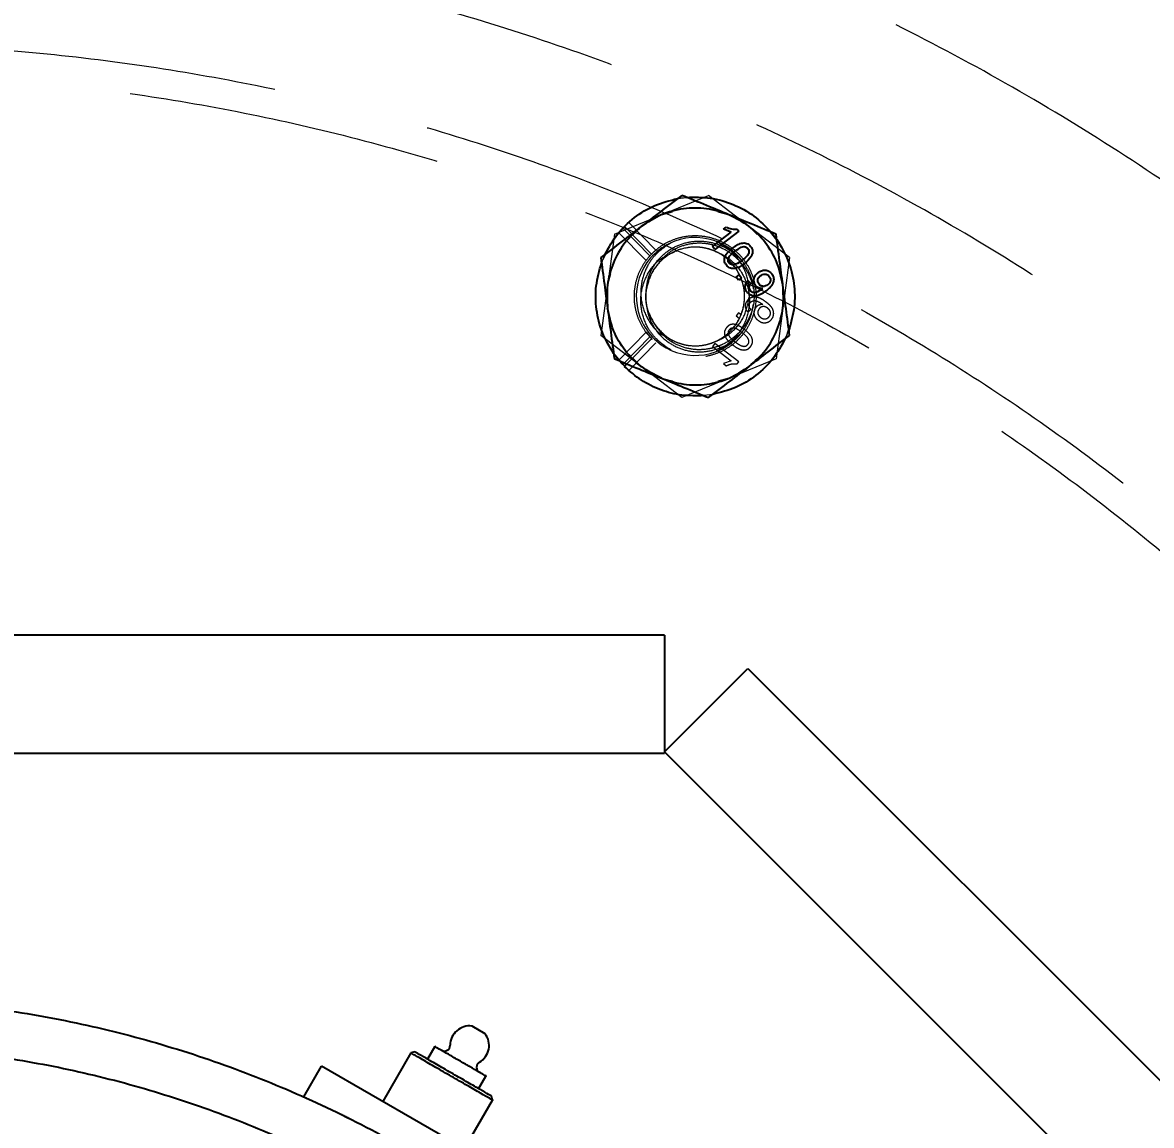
# Model space of a CAD drawing. Header units: millimetres. Extents: x 861 to 27901, y 673 to 17923.
# Drawn here: x 10879.7 to 11031.6, y 5977.1 to 6125.5 of the extents above; entities that cross this region are included whole.
import ezdxf

# ---------------------------------------------------------------- set-up
doc = ezdxf.new("R2010")
doc.units = ezdxf.units.MM
doc.header["$LTSCALE"] = 33.3
doc.linetypes.add('HIDDEN', pattern=[1.905, 1.27, -0.635])
doc.layers.add('CAPA_1', color=7, linetype='Continuous')
doc.styles.add('SLDTEXTSTYLE0', font='TXT', dxfattribs={"width": 0.75})
doc.dimstyles.new('SLDDIMSTYLE0', dxfattribs={"dimtxt": 66.6, "dimasz": 66.6, "dimexe": 0, "dimexo": 0.0625, "dimgap": 16.65, "dimtad": 2, "dimdec": 0, "dimlfac": 1.261261, "dimrnd": 1e-09, "dimzin": 12, "dimdsep": 46, "dimtxsty": 'SLDTEXTSTYLE0', "dimsah": 1, "dimcen": 0.09, "dimadec": 0, "dimazin": 3, "dimtfac": 1, "dimtdec": 0, "dimtofl": 0, "dimtmove": 0, "dimatfit": 3, "dimfxl": 1, "dimfrac": 2, "dimtolj": 1, "dimtzin": 12, "dimarcsym": 0})

# ---------------------------------------------------------------- blocks, each defined once
blk = doc.blocks.new('_D_13')
at = {"layer": 'CAPA_1', "transparency": 16777216}
for p, q in [((9823.17, 6912.25), (14695.32, 6912.25)), ((14662.02, 6912.25), (14662.02, 5357.98)), ((14240.18, 5357.98), (14695.32, 5357.98))]:
    blk.add_line(p, q, dxfattribs=at)
for points in [[(14662.02, 6912.25), (14651.77, 6845.65), (14672.27, 6845.65)], [(14662.02, 5357.98), (14672.27, 5424.58), (14651.77, 5424.58)]]:
    blk.add_solid(points, dxfattribs=at)
at = {"layer": 'CAPA_1', "transparency": 16777216, "insert": (14576.17, 6036.69), "char_height": 66.6, "attachment_point": 1, "rotation": 90, "style": 'SLDTEXTSTYLE0'}
blk.add_mtext('1960', dxfattribs=at)

msp = doc.modelspace()

# ---------------------------------------------------------------- linework, layer by layer
at = {"color": 1, "linetype": 'HIDDEN', "lineweight": 18}
for p, q in [((10959.29, 6097.02), (10971.98, 6102.25)), ((10968.07, 6101.85), (10967.19, 6101.63)), ((10967.79, 6101.82), (10969.02, 6101.98)), ((10969.66, 6101.96), (10968.33, 6101.89)), ((10982.86, 6093.88), (10971.98, 6102.25)), ((10965.63, 6099.64), (10964.27, 6098.85)), ((10965.63, 6099.64), (10967.12, 6100.03)), ((10973.22, 6100.03), (10974.72, 6099.63)), ((10960.65, 6098.06), (10961.23, 6098.61)), ((10964.28, 6094.34), (10960.65, 6098.06)), ((10961.7, 6098.95), (10961.23, 6098.61)), ((10961.23, 6098.61), (10964.87, 6094.89)), ((10962.83, 6097.98), (10961.83, 6096.98)), ((10977.42, 6098.07), (10978.51, 6096.98)), ((10959.29, 6097.02), (10957.47, 6083.41)), ((10963.55, 6093.46), (10959.89, 6097.21)), ((10960.42, 6097.82), (10960.04, 6097.33)), ((10964.05, 6094.09), (10960.42, 6097.82)), ((10981.29, 6096.04), (10980.17, 6097.49)), ((10980.39, 6097.29), (10981.15, 6096.3)), ((10964.28, 6094.34), (10964.87, 6094.89)), ((10964.87, 6094.89), (10965, 6094.98)), ((10974.55, 6095.21), (10975.01, 6094.92)), ((10975.19, 6094.75), (10975.01, 6094.92)), ((10957.65, 6093.37), (10957.44, 6092.6)), ((10957.57, 6093.16), (10958.04, 6094.32)), ((10958.38, 6094.85), (10957.74, 6093.58)), ((10967.63, 6094.76), (10967.78, 6094.84)), ((10982.86, 6093.88), (10981.05, 6080.27)), ((10958.78, 6091.69), (10958.38, 6090.21)), ((10977.83, 6086.77), (10978.03, 6087.61)), ((10979.21, 6087.62), (10979.29, 6087.55)), ((10958.78, 6085.59), (10958.38, 6087.09)), ((10976, 6086.46), (10975.68, 6086.05)), ((10975.68, 6086.05), (10976.09, 6085.73)), ((10976.41, 6086.14), (10976, 6086.46)), ((10977.29, 6086.52), (10977.65, 6086.9)), ((10981.96, 6087.07), (10981.56, 6085.59)), ((10964.79, 6084.82), (10965.17, 6084.29)), ((10982.49, 6083.45), (10982.91, 6084.74)), ((10968.36, 6075.03), (10957.47, 6083.41)), ((10963.55, 6083.82), (10959.89, 6080.07)), ((10964.05, 6083.19), (10960.65, 6079.7)), ((10964.28, 6082.95), (10960.98, 6079.57)), ((10964.41, 6082.84), (10963.52, 6083.87)), ((10963.55, 6083.82), (10964.05, 6083.19)), ((10976.14, 6083.42), (10975.01, 6082.36)), ((10981.97, 6082.45), (10982.4, 6083.21)), ((10982.77, 6084.12), (10982.29, 6082.97)), ((10961.23, 6078.67), (10964.87, 6082.4)), ((10972.81, 6082.33), (10972.49, 6081.91)), ((10972.49, 6081.91), (10975.01, 6079.98)), ((10976.04, 6079.84), (10972.81, 6082.33)), ((10974.71, 6082.19), (10975.24, 6082.57)), ((10959.17, 6081.02), (10960.72, 6079.17)), ((10959.89, 6080.07), (10959.19, 6080.98)), ((10962.91, 6079.22), (10961.83, 6080.3)), ((10981.05, 6080.27), (10968.36, 6075.03)), ((10975.01, 6079.98), (10973.96, 6079.6)), ((10975.83, 6079.57), (10976.04, 6079.84)), ((10973.96, 6079.6), (10974.34, 6079.3)), ((10974.7, 6077.65), (10973.22, 6077.25)), ((10970.79, 6075.32), (10972.63, 6075.49)), ((10972.55, 6075.47), (10971.32, 6075.3))]:
    msp.add_line(p, q, dxfattribs=at)
at = {"color": 7, "linetype": 'Continuous', "lineweight": 25}
for p, q in [((10973.96, 6097.69), (10974.34, 6097.98)), ((10972.49, 6095.37), (10975.01, 6097.31)), ((10976.04, 6097.44), (10972.81, 6094.96)), ((10975.01, 6097.31), (10973.96, 6097.69)), ((10975.83, 6097.71), (10976.04, 6097.44)), ((10972.81, 6094.96), (10972.49, 6095.37)), ((10975.68, 6091.23), (10976.09, 6091.55)), ((10976, 6090.82), (10975.68, 6091.23)), ((10976.41, 6091.14), (10976, 6090.82)), ((10976.09, 6091.55), (10976.41, 6091.14)), ((10977.29, 6090.76), (10977.65, 6090.38)), ((10979.21, 6089.67), (10979.29, 6089.73)), ((10960.42, 6079.47), (10959.89, 6080.07)), ((10960.65, 6079.7), (10960.42, 6079.47)), ((10960.98, 6079.57), (10960.65, 6079.23)), ((10966.04, 6043.05), (10869.12, 6043.05)), ((10966.04, 6043.05), (10966.04, 6027.2)), ((10966.04, 6027.36), (10977.25, 6038.58)), ((10977.25, 6038.58), (11155.81, 5860.02)), ((10876.53, 6027.2), (10966.04, 6027.2)), ((11144.6, 5848.8), (10966.04, 6027.36)), ((10941.9, 5989.44), (10940.14, 5990.46)), ((10935.15, 5987.71), (10934.16, 5986)), ((10931.91, 5986.85), (10928.14, 5980.33)), ((10932.45, 5986.99), (10931.91, 5986.85)), ((10917.51, 5980.94), (10919.9, 5985.08)), ((10947.37, 5969.23), (10919.9, 5985.08)), ((10941.03, 5982.04), (10942.01, 5983.74)), ((10942.89, 5980.51), (10942.75, 5981.05)), ((10939.13, 5973.98), (10942.89, 5980.51))]:
    msp.add_line(p, q, dxfattribs=at)
at = {"color": 1, "linetype": 'HIDDEN', "lineweight": 18}
msp.add_arc((10970.17, 6088.64), 7.93, 37.5876, 307.5876, dxfattribs=at)
at = {"color": 7, "linetype": 'Continuous', "lineweight": 25}
for centre, radius, start, end in [((10939.82, 5987.87), 2.62, 82.8959, 179.5708), ((10939.82, 5987.87), 2.62, 300.4191, 37.095), ((10936.41, 5987.89), 0.793, 240, 359.5395), ((10941.54, 5984.93), 0.793, 120.4605, 240)]:
    msp.add_arc(centre, radius, start, end, dxfattribs=at)
at = {"color": 1, "linetype": 'HIDDEN', "lineweight": 18}
for points in [[(11121.76, 6013.67), (11118.45, 6018.6), (11111.84, 6028.47), (11100.89, 6042.53), (11089.23, 6056.01), (11076.81, 6068.79), (11063.71, 6080.86), (11049.94, 6092.18), (11035.56, 6102.71), (11020.61, 6112.41), (11005.15, 6121.26), (10989.21, 6129.23), (10972.85, 6136.3), (10956.11, 6142.43), (10939.07, 6147.62), (10921.75, 6151.85), (10904.23, 6155.09), (10886.55, 6157.35), (10868.78, 6158.61), (10850.96, 6158.88), (10833.15, 6158.15), (10815.41, 6156.41), (10797.8, 6153.69), (10780.37, 6149.98), (10763.18, 6145.31), (10746.27, 6139.67), (10729.71, 6133.1), (10713.54, 6125.6), (10697.81, 6117.22), (10682.58, 6107.96), (10667.9, 6097.87), (10653.8, 6086.96), (10640.34, 6075.29), (10627.55, 6062.88), (10615.48, 6049.77), (10604.16, 6036), (10593.63, 6021.62), (10583.93, 6006.68), (10575.08, 5991.21), (10567.11, 5975.27), (10560.04, 5958.91), (10553.91, 5942.18), (10548.72, 5925.13), (10544.5, 5907.81), (10541.25, 5890.29), (10538.99, 5872.61), (10537.73, 5854.84), (10537.46, 5837.02), (10538.2, 5819.21), (10539.93, 5801.48), (10542.65, 5783.86), (10546.36, 5766.43), (10551.03, 5749.24), (10556.67, 5732.33), (10563.24, 5715.77), (10570.75, 5699.6), (10579.09, 5683.85), (10585.37, 5673.77), (10588.52, 5668.74)], [(10622.14, 5690.48), (10619.39, 5694.88), (10613.89, 5703.69), (10606.61, 5717.46), (10600.05, 5731.58), (10594.3, 5746.06), (10589.38, 5760.83), (10585.29, 5775.86), (10582.05, 5791.09), (10579.67, 5806.49), (10578.16, 5821.99), (10577.52, 5837.55), (10577.75, 5853.12), (10578.85, 5868.65), (10580.83, 5884.1), (10583.67, 5899.41), (10587.36, 5914.54), (10591.89, 5929.44), (10597.25, 5944.07), (10603.43, 5958.36), (10610.39, 5972.29), (10618.13, 5985.81), (10626.61, 5998.87), (10635.81, 6011.44), (10645.7, 6023.47), (10656.25, 6034.92), (10667.42, 6045.77), (10679.19, 6055.98), (10691.51, 6065.5), (10704.34, 6074.33), (10717.65, 6082.41), (10731.39, 6089.74), (10745.52, 6096.29), (10760, 6102.04), (10774.77, 6106.96), (10789.8, 6111.05), (10805.03, 6114.29), (10820.42, 6116.67), (10835.92, 6118.18), (10851.48, 6118.82), (10867.06, 6118.59), (10882.59, 6117.49), (10898.04, 6115.51), (10913.35, 6112.68), (10928.48, 6108.98), (10943.38, 6104.45), (10958, 6099.09), (10972.3, 6092.92), (10986.23, 6085.95), (10999.75, 6078.21), (11012.81, 6069.73), (11025.38, 6060.53), (11037.41, 6050.64), (11048.86, 6040.09), (11059.71, 6028.92), (11069.91, 6017.15), (11079.47, 6004.85), (11085.25, 5996.23), (11088.14, 5991.92)], [(10963.55, 6083.82), (10963.26, 6084.26), (10962.69, 6085.14), (10962.18, 6086.64), (10961.94, 6088.2), (10962.01, 6089.78), (10962.37, 6091.32), (10963.03, 6092.76), (10963.94, 6094.04), (10965.09, 6095.13), (10966.42, 6095.98), (10967.89, 6096.56), (10969.44, 6096.85), (10971.02, 6096.84), (10972.57, 6096.52), (10974.03, 6095.92), (10975.35, 6095.05), (10976.48, 6093.94), (10977.37, 6092.64), (10978, 6091.2), (10978.35, 6089.65), (10978.39, 6088.07), (10978.13, 6086.52), (10977.58, 6085.04), (10976.75, 6083.69), (10975.69, 6082.52), (10974.42, 6081.58), (10972.99, 6080.9), (10971.47, 6080.5), (10969.89, 6080.41), (10968.32, 6080.61), (10966.83, 6081.11), (10965.44, 6081.88), (10964.67, 6082.59), (10964.28, 6082.95)], [(10964.91, 6084.59), (10964.46, 6085.34), (10963.55, 6086.84), (10963.42, 6089.53), (10964.26, 6092.04), (10966.01, 6094.04), (10968.4, 6095.22), (10971.05, 6095.4), (10973.57, 6094.55), (10975.57, 6092.8), (10976.75, 6090.42), (10976.93, 6087.76), (10976.07, 6085.24), (10974.33, 6083.24), (10971.94, 6082.06), (10969.3, 6081.89), (10966.73, 6082.71), (10965.52, 6083.96), (10964.91, 6084.59)], [(10976.45, 6093.48), (10976.75, 6093.05), (10977.33, 6092.19), (10977.87, 6090.71), (10978.15, 6089.16), (10978.07, 6088.12), (10978.03, 6087.6)], [(10964.91, 6084.59), (10964.66, 6084.95), (10964.17, 6085.67), (10963.72, 6086.91), (10963.49, 6088.21), (10963.55, 6089.08), (10963.58, 6089.51)], [(10588.52, 5668.74), (10591.82, 5663.8), (10598.44, 5653.93), (10609.39, 5639.87), (10621.05, 5626.4), (10633.47, 5613.61), (10646.57, 5601.54), (10660.34, 5590.22), (10674.72, 5579.7), (10689.67, 5569.99), (10705.13, 5561.14), (10721.07, 5553.17), (10737.43, 5546.1), (10754.16, 5539.97), (10771.21, 5534.78), (10788.53, 5530.56), (10806.05, 5527.31), (10823.73, 5525.05), (10841.5, 5523.79), (10859.32, 5523.52), (10877.13, 5524.26), (10894.86, 5525.99), (10912.48, 5528.71), (10929.91, 5532.42), (10947.1, 5537.1), (10964.01, 5542.73), (10980.57, 5549.31), (10996.74, 5556.8), (11012.47, 5565.18), (11027.7, 5574.44), (11042.38, 5584.54), (11056.48, 5595.44), (11069.94, 5607.11), (11082.73, 5619.53), (11094.8, 5632.64), (11106.12, 5646.4), (11116.65, 5660.78), (11126.35, 5675.73), (11135.2, 5691.19), (11143.17, 5707.13), (11150.24, 5723.49), (11156.37, 5740.23), (11161.56, 5757.28), (11165.78, 5774.59), (11169.03, 5792.11), (11171.29, 5809.79), (11172.55, 5827.56), (11172.82, 5845.38), (11172.08, 5863.19), (11170.35, 5880.93), (11167.63, 5898.54), (11163.92, 5915.97), (11159.24, 5933.16), (11153.61, 5950.07), (11147.04, 5966.64), (11139.53, 5982.8), (11131.19, 5998.55), (11124.9, 6008.63), (11121.76, 6013.67)]]:
    msp.add_open_spline(points, degree=3, dxfattribs=at)
for points, knots in [([(11104.78, 6002.69), (11101.69, 6007.31), (11095.5, 6016.54), (11085.25, 6029.71), (11074.33, 6042.33), (11062.7, 6054.3), (11050.43, 6065.6), (11037.54, 6076.2), (11024.07, 6086.06), (11010.08, 6095.14), (10995.6, 6103.43), (10980.67, 6110.89), (10965.35, 6117.51), (10949.69, 6123.25), (10933.72, 6128.11), (10917.51, 6132.07), (10901.1, 6135.11), (10884.55, 6137.22), (10867.91, 6138.4), (10851.22, 6138.65), (10834.55, 6137.97), (10817.94, 6136.34), (10801.45, 6133.79), (10785.13, 6130.32), (10769.03, 6125.94), (10753.2, 6120.67), (10737.69, 6114.51), (10722.55, 6107.5), (10707.83, 6099.64), (10693.57, 6090.98), (10679.82, 6081.53), (10666.62, 6071.32), (10654.01, 6060.38), (10642.04, 6048.76), (10630.74, 6036.49), (10620.14, 6023.6), (10610.28, 6010.13), (10601.2, 5996.14), (10592.91, 5981.66), (10585.45, 5966.73), (10578.83, 5951.41), (10573.09, 5935.75), (10568.23, 5919.78), (10564.28, 5903.57), (10561.23, 5887.17), (10559.14, 5870.61), (10557.94, 5854.85), (10557.9, 5844.61), (10557.88, 5839.92)], [0, 0, 0, 0, 0.021814, 0.043628, 0.065442, 0.087256, 0.109071, 0.130885, 0.152699, 0.174513, 0.196327, 0.218141, 0.239955, 0.261769, 0.283583, 0.305397, 0.327212, 0.349026, 0.37084, 0.392654, 0.414468, 0.436282, 0.458096, 0.47991, 0.501724, 0.523538, 0.545353, 0.567167, 0.588981, 0.610795, 0.632609, 0.654423, 0.676237, 0.698051, 0.719865, 0.74168, 0.763494, 0.785308, 0.807122, 0.828936, 0.85075, 0.872564, 0.894378, 0.916192, 0.938006, 0.959821, 0.981635, 1, 1, 1, 1]), ([(10747.72, 6101.27), (10751.36, 6102.76), (10759.88, 6106.24), (10773.63, 6110.74), (10788.86, 6114.91), (10804.32, 6118.19), (10819.93, 6120.6), (10835.65, 6122.14), (10851.43, 6122.79), (10867.23, 6122.55), (10882.98, 6121.43), (10898.65, 6119.43), (10914.18, 6116.55), (10929.53, 6112.81), (10944.64, 6108.21), (10959.47, 6102.77), (10973.98, 6096.51), (10988.1, 6089.45), (11001.81, 6081.6), (11015.06, 6073), (11027.81, 6063.67), (11040.01, 6053.64), (11051.63, 6042.93), (11062.64, 6031.6), (11072.97, 6019.66), (11082.68, 6007.19), (11088.54, 5998.45), (11091.47, 5994.07)], [0, 0, 0, 0, 0.030196, 0.070605, 0.111013, 0.151422, 0.19183, 0.232239, 0.272647, 0.313056, 0.353464, 0.393873, 0.434281, 0.47469, 0.515098, 0.555507, 0.595915, 0.636324, 0.676732, 0.717141, 0.757549, 0.797958, 0.838366, 0.878775, 0.919183, 0.959592, 1, 1, 1, 1]), ([(10966.93, 6095.88), (10966.17, 6095.37), (10964.91, 6094.53), (10963.56, 6092.58), (10962.81, 6090.4), (10962.82, 6087.84), (10963.74, 6085.47), (10965.06, 6083.76), (10966.19, 6083.25), (10966.54, 6083.09)], [0, 0, 0, 0, 0.1725441, 0.2879609, 0.4454264, 0.6059004, 0.7652904, 0.9267736, 1, 1, 1, 1]), ([(10963.58, 6089.51), (10963.64, 6089.98), (10963.74, 6090.9), (10964.35, 6092.46), (10965.47, 6094.03), (10967.2, 6095.32), (10969.19, 6096.03), (10971.29, 6096.17), (10973.34, 6095.71), (10975.13, 6094.79), (10976.04, 6093.89), (10976.45, 6093.48)], [0, 0, 0, 0, 0.081677, 0.161349, 0.291035, 0.413148, 0.534221, 0.654765, 0.776346, 0.898839, 1, 1, 1, 1]), ([(10964.91, 6084.59), (10965.1, 6084.36), (10965.59, 6083.77), (10966.3, 6083.22), (10966.95, 6082.83), (10967.41, 6082.59), (10967.99, 6082.36), (10968.43, 6082.23), (10968.67, 6082.17), (10968.67, 6082.17), (10968.67, 6082.17), (10968.67, 6082.17), (10968.67, 6082.17), (10968.68, 6082.17), (10968.68, 6082.17), (10968.7, 6082.17), (10968.73, 6082.16), (10968.79, 6082.14), (10969, 6082.1), (10969.72, 6081.99), (10970.53, 6081.98), (10971.32, 6082.1), (10971.77, 6082.19), (10972.28, 6082.34), (10972.72, 6082.51), (10973, 6082.63), (10973.27, 6082.76), (10973.61, 6082.95), (10974.09, 6083.27), (10974.53, 6083.63), (10974.93, 6084), (10975.31, 6084.42), (10975.7, 6084.94), (10976, 6085.45), (10976.17, 6085.79), (10976.29, 6086.06), (10976.44, 6086.43), (10976.61, 6086.97), (10976.73, 6087.53), (10976.8, 6088.13), (10976.82, 6088.73), (10976.79, 6089.28), (10976.72, 6089.76), (10976.65, 6090.1), (10976.6, 6090.3), (10976.53, 6090.55), (10976.42, 6090.92), (10976.21, 6091.41), (10975.99, 6091.84), (10975.78, 6092.2), (10975.44, 6092.71), (10974.89, 6093.35), (10974.1, 6094.03), (10973.31, 6094.51), (10972.58, 6094.84), (10971.89, 6095.07), (10971.18, 6095.22), (10970.47, 6095.29), (10969.23, 6095.28), (10967.48, 6094.86), (10965.55, 6093.59), (10964.11, 6091.74), (10963.76, 6090.26), (10963.58, 6089.51)], [0, 0, 0, 0, 0.025018, 0.062505, 0.073457, 0.087536, 0.104741, 0.12507, 0.12508, 0.125088, 0.125103, 0.125129, 0.125176, 0.125264, 0.125429, 0.125753, 0.126422, 0.127908, 0.131491, 0.144058, 0.187539, 0.197474, 0.209566, 0.225509, 0.240805, 0.248969, 0.250106, 0.265748, 0.281391, 0.297034, 0.312676, 0.325838, 0.344007, 0.365974, 0.374124, 0.375253, 0.390902, 0.40655, 0.422199, 0.437847, 0.456199, 0.471384, 0.483402, 0.495485, 0.499868, 0.500438, 0.516867, 0.531646, 0.544773, 0.556248, 0.566071, 0.595236, 0.625559, 0.651348, 0.670843, 0.691621, 0.711565, 0.729805, 0.750654, 0.81299, 0.875327, 0.937663, 1, 1, 1, 1]), ([(10978.03, 6089.68), (10977.94, 6090.05), (10977.76, 6090.79), (10977.32, 6091.74), (10976.82, 6092.57), (10976.24, 6093.33), (10975.3, 6094.24), (10974.33, 6094.88), (10973.47, 6095.26), (10972.99, 6095.44), (10972.46, 6095.6), (10971.44, 6095.81), (10969.9, 6095.85), (10967.96, 6095.34), (10966.39, 6094.47), (10965.71, 6093.63), (10965.46, 6093.32)], [0, 0, 0, 0, 0.069953, 0.139917, 0.190192, 0.248551, 0.314879, 0.430246, 0.459213, 0.488205, 0.524204, 0.55973, 0.679272, 0.802424, 0.926676, 1, 1, 1, 1]), ([(10977.43, 6088.75), (10977.43, 6089.25), (10977.45, 6090.63), (10976.73, 6092.62), (10975.26, 6094.7), (10973.84, 6095.55), (10973.02, 6096.04)], [0, 0, 0, 0, 0.165547, 0.45872, 0.685305, 1, 1, 1, 1]), ([(10966.93, 6081.4), (10966.17, 6081.91), (10964.91, 6082.76), (10963.56, 6084.7), (10962.81, 6086.88), (10962.82, 6089.44), (10963.73, 6091.83), (10965.28, 6093.73), (10966.7, 6094.34), (10967.34, 6094.61)], [0, 0, 0, 0, 0.163193, 0.272354, 0.421286, 0.573063, 0.723815, 0.876546, 1, 1, 1, 1]), ([(10972.88, 6094.7), (10973.3, 6094.53), (10974.14, 6094.18), (10975.58, 6093.07), (10976.91, 6091.27), (10977.51, 6089.01), (10977.44, 6086.71), (10976.74, 6084.66), (10975.25, 6082.58), (10973.84, 6081.74), (10973.02, 6081.24)], [0, 0, 0, 0, 0.079497, 0.158991, 0.315135, 0.461945, 0.560322, 0.714796, 0.834185, 1, 1, 1, 1]), ([(10981.56, 6091.69), (10981.76, 6091.2), (10981.97, 6090.66), (10981.96, 6090.1), (10981.96, 6090.06)], [0, 0, 0, 0, 0.928699, 1, 1, 1, 1]), ([(10963.58, 6087.77), (10963.64, 6087.31), (10963.74, 6086.39), (10964.35, 6084.82), (10965.47, 6083.26), (10967.2, 6081.97), (10969.19, 6081.25), (10971.29, 6081.11), (10973.34, 6081.57), (10975.13, 6082.49), (10976.04, 6083.4), (10976.45, 6083.81)], [0, 0, 0, 0, 0.081677, 0.161349, 0.291035, 0.413148, 0.534221, 0.654765, 0.776346, 0.898839, 1, 1, 1, 1]), ([(10978.03, 6087.6), (10977.94, 6087.23), (10977.76, 6086.49), (10977.32, 6085.55), (10976.82, 6084.71), (10976.24, 6083.96), (10975.3, 6083.04), (10974.33, 6082.4), (10973.47, 6082.02), (10972.99, 6081.84), (10972.46, 6081.69), (10971.44, 6081.47), (10969.91, 6081.43), (10967.95, 6081.94), (10966.17, 6082.98), (10965.33, 6084.05), (10964.91, 6084.59)], [0, 0, 0, 0, 0.066556, 0.133122, 0.180955, 0.236479, 0.299586, 0.40935, 0.43691, 0.464494, 0.498745, 0.532545, 0.646281, 0.763453, 0.88167, 1, 1, 1, 1]), ([(10972.88, 6082.58), (10973.3, 6082.75), (10974.14, 6083.11), (10975.57, 6084.21), (10976.95, 6086), (10977.27, 6087.71), (10977.43, 6088.54)], [0, 0, 0, 0, 0.172574, 0.345139, 0.684098, 1, 1, 1, 1]), ([(10975.01, 6082.36), (10975.28, 6082.59), (10975.64, 6082.89), (10976, 6083.26), (10976.21, 6083.51), (10976.47, 6083.82), (10976.77, 6084.24), (10977.22, 6084.97), (10977.74, 6086.07), (10977.93, 6087.09), (10978.03, 6087.6)], [0, 0, 0, 0, 0.174168, 0.224334, 0.249848, 0.333258, 0.41667, 0.500084, 0.750043, 1, 1, 1, 1]), ([(10977.15, 6088.05), (10977.07, 6087.93), (10976.95, 6087.75), (10976.89, 6087.47), (10976.89, 6087.19), (10977.01, 6086.84), (10977.2, 6086.63), (10977.29, 6086.52)], [0, 0, 0, 0, 0.249859, 0.375956, 0.500482, 0.749847, 1, 1, 1, 1]), ([(10977.15, 6088.05), (10977.07, 6087.93), (10976.95, 6087.75), (10976.89, 6087.47), (10976.89, 6087.19), (10977.01, 6086.84), (10977.2, 6086.63), (10977.29, 6086.52)], [0, 0, 0, 0, 0.249859, 0.375718, 0.500481, 0.749846, 1, 1, 1, 1]), ([(10979.74, 6087.86), (10979.55, 6088), (10979.15, 6088.29), (10978.58, 6088.54), (10978.08, 6088.58), (10977.72, 6088.5), (10977.39, 6088.32), (10977.23, 6088.14), (10977.15, 6088.05)], [0, 0, 0, 0, 0.250485, 0.500118, 0.62804, 0.750092, 0.874994, 1, 1, 1, 1]), ([(10977.65, 6086.9), (10977.59, 6086.97), (10977.49, 6087.1), (10977.41, 6087.29), (10977.4, 6087.45), (10977.43, 6087.61), (10977.49, 6087.71), (10977.54, 6087.78)], [0, 0, 0, 0, 0.2770743, 0.499914, 0.6248343, 0.7503808, 1, 1, 1, 1]), ([(10977.65, 6086.9), (10977.59, 6086.97), (10977.49, 6087.1), (10977.41, 6087.29), (10977.4, 6087.45), (10977.42, 6087.57), (10977.47, 6087.68), (10977.52, 6087.75), (10977.54, 6087.78)], [0, 0, 0, 0, 0.276477, 0.499318, 0.623718, 0.749496, 0.874756, 1, 1, 1, 1]), ([(10977.54, 6087.78), (10977.59, 6087.84), (10977.7, 6087.96), (10977.91, 6088.06), (10978.15, 6088.1), (10978.61, 6088), (10978.94, 6087.79), (10979.21, 6087.62)], [0, 0, 0, 0, 0.1252073, 0.25031, 0.3753386, 0.5006201, 1, 1, 1, 1]), ([(10979.29, 6087.55), (10979.19, 6087.56), (10979, 6087.56), (10978.73, 6087.48), (10978.48, 6087.35), (10978.36, 6087.21), (10978.3, 6087.14)], [0, 0, 0, 0, 0.24954, 0.50198, 0.751372, 1, 1, 1, 1]), ([(10979.29, 6087.55), (10979.19, 6087.56), (10979.01, 6087.56), (10978.73, 6087.48), (10978.48, 6087.35), (10978.36, 6087.21), (10978.3, 6087.14)], [0, 0, 0, 0, 0.248943, 0.49945, 0.750285, 1, 1, 1, 1]), ([(10980.46, 6085.59), (10980.52, 6085.68), (10980.65, 6085.87), (10980.73, 6086.2), (10980.73, 6086.54), (10980.61, 6086.98), (10980.27, 6087.44), (10979.92, 6087.72), (10979.74, 6087.86)], [0, 0, 0, 0, 0.1250636, 0.2500896, 0.37511, 0.5001694, 0.749441, 1, 1, 1, 1]), ([(10978.3, 6087.14), (10978.27, 6087.11), (10978.22, 6087.04), (10978.15, 6086.9), (10978.08, 6086.7), (10978.05, 6086.46), (10978.08, 6086.22), (10978.16, 6085.98), (10978.32, 6085.69), (10978.51, 6085.53), (10978.63, 6085.42)], [0, 0, 0, 0, 0.062611, 0.125226, 0.250194, 0.373586, 0.500286, 0.62458, 0.750412, 1, 1, 1, 1]), ([(10978.3, 6087.14), (10978.25, 6087.07), (10978.16, 6086.94), (10978.08, 6086.7), (10978.05, 6086.46), (10978.08, 6086.22), (10978.16, 6085.98), (10978.32, 6085.69), (10978.51, 6085.53), (10978.63, 6085.42)], [0, 0, 0, 0, 0.125074, 0.250064, 0.373261, 0.500199, 0.624296, 0.750369, 1, 1, 1, 1]), ([(10978.77, 6086.98), (10978.71, 6086.89), (10978.62, 6086.75), (10978.58, 6086.54), (10978.59, 6086.38), (10978.63, 6086.23), (10978.73, 6086.03), (10978.85, 6085.93), (10978.93, 6085.85)], [0, 0, 0, 0, 0.24952, 0.373528, 0.499888, 0.62379, 0.750316, 1, 1, 1, 1]), ([(10978.77, 6086.98), (10978.71, 6086.89), (10978.62, 6086.75), (10978.58, 6086.54), (10978.59, 6086.38), (10978.63, 6086.23), (10978.73, 6086.03), (10978.85, 6085.93), (10978.93, 6085.85)], [0, 0, 0, 0, 0.249521, 0.373851, 0.499889, 0.624096, 0.750315, 1, 1, 1, 1]), ([(10979.91, 6087.07), (10979.82, 6087.13), (10979.69, 6087.22), (10979.48, 6087.28), (10979.31, 6087.29), (10979.15, 6087.26), (10978.95, 6087.18), (10978.84, 6087.06), (10978.77, 6086.98)], [0, 0, 0, 0, 0.2499766, 0.3779151, 0.500342, 0.6271064, 0.750811, 1, 1, 1, 1]), ([(10979.91, 6087.07), (10979.82, 6087.13), (10979.69, 6087.22), (10979.48, 6087.28), (10979.31, 6087.29), (10979.15, 6087.26), (10978.95, 6087.18), (10978.84, 6087.06), (10978.77, 6086.98)], [0, 0, 0, 0, 0.2499765, 0.3782222, 0.5003423, 0.6274524, 0.7508111, 1, 1, 1, 1]), ([(10978.93, 6085.85), (10979.02, 6085.79), (10979.21, 6085.66), (10979.5, 6085.62), (10979.73, 6085.65), (10979.94, 6085.73), (10980.06, 6085.86), (10980.14, 6085.94)], [0, 0, 0, 0, 0.25025, 0.499841, 0.629288, 0.750666, 1, 1, 1, 1]), ([(10978.93, 6085.85), (10979.02, 6085.79), (10979.21, 6085.66), (10979.5, 6085.62), (10979.73, 6085.65), (10979.94, 6085.73), (10980.06, 6085.86), (10980.14, 6085.94)], [0, 0, 0, 0, 0.2502504, 0.4998418, 0.6295763, 0.7506654, 1, 1, 1, 1]), ([(10980.14, 6085.94), (10980.2, 6086.03), (10980.28, 6086.17), (10980.31, 6086.39), (10980.29, 6086.55), (10980.23, 6086.71), (10980.12, 6086.89), (10980, 6087), (10979.91, 6087.07)], [0, 0, 0, 0, 0.249017, 0.371845, 0.499365, 0.623226, 0.749892, 1, 1, 1, 1]), ([(10980.14, 6085.94), (10980.2, 6086.03), (10980.28, 6086.17), (10980.31, 6086.39), (10980.29, 6086.55), (10980.23, 6086.71), (10980.12, 6086.89), (10980, 6087), (10979.91, 6087.07)], [0, 0, 0, 0, 0.2490169, 0.3721384, 0.4993655, 0.6235619, 0.7498927, 1, 1, 1, 1]), ([(10974.36, 6084.43), (10974.27, 6084.28), (10974.13, 6084.06), (10974.09, 6083.76), (10974.09, 6083.59), (10974.11, 6083.51), (10974.12, 6083.47)], [0, 0, 0, 0, 0.498795, 0.749148, 0.874576, 1, 1, 1, 1]), ([(10974.36, 6084.43), (10974.27, 6084.28), (10974.13, 6084.06), (10974.08, 6083.72), (10974.11, 6083.55), (10974.12, 6083.47)], [0, 0, 0, 0, 0.499036, 0.74951, 1, 1, 1, 1]), ([(10976.79, 6084.2), (10976.6, 6084.34), (10976.23, 6084.61), (10975.7, 6084.85), (10975.24, 6084.92), (10974.9, 6084.86), (10974.59, 6084.69), (10974.44, 6084.51), (10974.36, 6084.43)], [0, 0, 0, 0, 0.250472, 0.500339, 0.626188, 0.75018, 0.874972, 1, 1, 1, 1]), ([(10976.79, 6084.2), (10976.6, 6084.34), (10976.23, 6084.61), (10975.7, 6084.85), (10975.24, 6084.92), (10974.9, 6084.86), (10974.59, 6084.69), (10974.44, 6084.51), (10974.36, 6084.43)], [0, 0, 0, 0, 0.2504758, 0.5003474, 0.6257683, 0.7501762, 0.8749697, 1, 1, 1, 1]), ([(10976.47, 6083.79), (10976.21, 6083.99), (10975.88, 6084.24), (10975.4, 6084.4), (10975.15, 6084.4), (10974.91, 6084.32), (10974.79, 6084.2), (10974.73, 6084.14)], [0, 0, 0, 0, 0.5004095, 0.6256126, 0.7505797, 0.8753437, 1, 1, 1, 1]), ([(10978.63, 6085.42), (10978.77, 6085.33), (10978.99, 6085.18), (10979.33, 6085.1), (10979.59, 6085.1), (10979.84, 6085.14), (10980.17, 6085.27), (10980.34, 6085.46), (10980.46, 6085.59)], [0, 0, 0, 0, 0.249869, 0.376654, 0.500348, 0.627459, 0.750824, 1, 1, 1, 1]), ([(10978.63, 6085.42), (10978.77, 6085.33), (10978.99, 6085.18), (10979.33, 6085.1), (10979.59, 6085.1), (10979.84, 6085.14), (10980.17, 6085.27), (10980.34, 6085.46), (10980.46, 6085.59)], [0, 0, 0, 0, 0.2498689, 0.3764535, 0.5003477, 0.6272386, 0.7508241, 1, 1, 1, 1]), ([(10974.12, 6083.47), (10974.17, 6083.33), (10974.28, 6083.06), (10974.64, 6082.6), (10974.98, 6082.32), (10975.2, 6082.13)], [0, 0, 0, 0, 0.249754, 0.499871, 1, 1, 1, 1]), ([(10974.73, 6084.14), (10974.69, 6084.07), (10974.6, 6083.93), (10974.59, 6083.67), (10974.65, 6083.43), (10974.93, 6083.01), (10975.26, 6082.75), (10975.52, 6082.55)], [0, 0, 0, 0, 0.124696, 0.249462, 0.374432, 0.499637, 1, 1, 1, 1]), ([(10977.25, 6082.19), (10977.3, 6082.26), (10977.39, 6082.4), (10977.4, 6082.66), (10977.34, 6082.9), (10977.06, 6083.32), (10976.74, 6083.58), (10976.47, 6083.79)], [0, 0, 0, 0, 0.124745, 0.249484, 0.374471, 0.499648, 1, 1, 1, 1]), ([(10977.63, 6081.91), (10977.69, 6082.01), (10977.82, 6082.2), (10977.91, 6082.54), (10977.88, 6082.89), (10977.59, 6083.52), (10977.15, 6083.9), (10976.79, 6084.2)], [0, 0, 0, 0, 0.125373, 0.250644, 0.375698, 0.501113, 1, 1, 1, 1]), ([(10975.2, 6082.13), (10975.38, 6082), (10975.76, 6081.73), (10976.29, 6081.48), (10976.75, 6081.42), (10977.1, 6081.48), (10977.4, 6081.65), (10977.55, 6081.82), (10977.63, 6081.91)], [0, 0, 0, 0, 0.250482, 0.500346, 0.631705, 0.750221, 0.874987, 1, 1, 1, 1]), ([(10975.2, 6082.13), (10975.38, 6082), (10975.76, 6081.73), (10976.29, 6081.48), (10976.75, 6081.42), (10977.1, 6081.48), (10977.4, 6081.65), (10977.55, 6081.82), (10977.63, 6081.91)], [0, 0, 0, 0, 0.2504815, 0.5003453, 0.6318665, 0.7502213, 0.8749868, 1, 1, 1, 1]), ([(10975.52, 6082.55), (10975.7, 6082.41), (10975.97, 6082.22), (10976.37, 6082), (10976.59, 6081.96), (10976.7, 6081.93)], [0, 0, 0, 0, 0.500372, 0.750515, 1, 1, 1, 1]), ([(10976.7, 6081.93), (10976.76, 6081.93), (10976.86, 6081.94), (10977.01, 6081.99), (10977.15, 6082.07), (10977.22, 6082.15), (10977.25, 6082.19)], [0, 0, 0, 0, 0.250158, 0.500156, 0.750032, 1, 1, 1, 1]), ([(10976.7, 6081.93), (10976.76, 6081.93), (10976.86, 6081.94), (10977.01, 6081.99), (10977.13, 6082.06), (10977.2, 6082.13), (10977.24, 6082.17), (10977.25, 6082.19)], [0, 0, 0, 0, 0.2500549, 0.4999486, 0.7497221, 0.8748571, 1, 1, 1, 1]), ([(10978.51, 6080.3), (10978.17, 6079.88), (10977.82, 6079.43), (10977.32, 6079.15), (10977.29, 6079.14)], [0, 0, 0, 0, 0.928699, 1, 1, 1, 1]), ([(10974.34, 6079.3), (10974.58, 6079.41), (10975.06, 6079.61), (10975.57, 6079.59), (10975.83, 6079.57)], [0, 0, 0, 0, 0.500866, 1, 1, 1, 1]), ([(10967.12, 6077.25), (10966.59, 6077.33), (10966.02, 6077.41), (10965.53, 6077.7), (10965.5, 6077.72)], [0, 0, 0, 0, 0.928699, 1, 1, 1, 1]), ([(10747.26, 5564.21), (10751.7, 5562.52), (10761.35, 5558.86), (10776.56, 5554.31), (10792.77, 5550.33), (10809.18, 5547.3), (10825.73, 5545.18), (10842.37, 5544), (10859.06, 5543.75), (10875.73, 5544.44), (10892.33, 5546.06), (10908.83, 5548.61), (10925.15, 5552.08), (10941.25, 5556.46), (10957.08, 5561.73), (10972.59, 5567.89), (10987.73, 5574.91), (11002.45, 5582.76), (11016.71, 5591.43), (11030.46, 5600.88), (11043.66, 5611.09), (11056.27, 5622.02), (11068.24, 5633.64), (11079.54, 5645.92), (11090.14, 5658.8), (11100, 5672.27), (11109.08, 5686.26), (11117.37, 5700.75), (11124.83, 5715.67), (11131.45, 5730.99), (11137.19, 5746.66), (11142.05, 5762.62), (11146, 5778.83), (11149.04, 5795.24), (11151.16, 5811.79), (11152.34, 5828.43), (11152.59, 5845.12), (11151.9, 5861.79), (11150.28, 5878.4), (11147.73, 5894.89), (11144.26, 5911.21), (11139.88, 5927.31), (11134.61, 5943.14), (11128.45, 5958.65), (11121.43, 5973.78), (11113.62, 5988.53), (11107.73, 5997.97), (11104.78, 6002.69)], [0, 0, 0, 0, 0.019062, 0.041356, 0.06365, 0.085944, 0.108238, 0.130532, 0.152826, 0.17512, 0.197414, 0.219708, 0.242002, 0.264296, 0.286591, 0.308885, 0.331179, 0.353473, 0.375767, 0.398061, 0.420355, 0.442649, 0.464943, 0.487237, 0.509531, 0.531825, 0.554119, 0.576413, 0.598707, 0.621001, 0.643295, 0.665589, 0.687883, 0.710177, 0.732471, 0.754765, 0.77706, 0.799354, 0.821648, 0.843942, 0.866236, 0.88853, 0.910824, 0.933118, 0.955412, 0.977706, 1, 1, 1, 1]), ([(11091.47, 5994.07), (11094.26, 5989.61), (11099.83, 5980.68), (11107.22, 5966.71), (11113.88, 5952.39), (11119.7, 5937.7), (11124.7, 5922.72), (11128.84, 5907.47), (11132.13, 5892.02), (11134.54, 5876.41), (11136.08, 5860.69), (11136.73, 5844.91), (11136.49, 5829.11), (11135.37, 5813.36), (11133.37, 5797.69), (11130.49, 5782.16), (11126.75, 5766.81), (11122.15, 5751.7), (11116.71, 5736.87), (11110.45, 5722.36), (11103.38, 5708.24), (11095.54, 5694.53), (11086.94, 5681.28), (11077.6, 5668.53), (11067.57, 5656.33), (11056.87, 5644.71), (11045.54, 5633.71), (11033.6, 5623.36), (11021.11, 5613.69), (11008.09, 5604.75), (10994.59, 5596.54), (10980.66, 5589.11), (10966.32, 5582.47), (10951.64, 5576.64), (10936.66, 5571.65), (10921.41, 5567.5), (10905.96, 5564.21), (10890.35, 5561.8), (10874.63, 5560.26), (10858.85, 5559.61), (10843.05, 5559.85), (10827.3, 5560.97), (10811.63, 5562.97), (10796.09, 5565.85), (10780.75, 5569.59), (10765.64, 5574.19), (10750.81, 5579.63), (10736.3, 5585.89), (10722.17, 5592.96), (10708.46, 5600.8), (10695.22, 5609.4), (10682.47, 5618.74), (10670.27, 5628.77), (10658.65, 5639.47), (10647.65, 5650.8), (10637.3, 5662.74), (10627.63, 5675.23), (10618.68, 5688.25), (10610.48, 5701.75), (10603.05, 5715.68), (10596.41, 5730.02), (10590.58, 5744.7), (10585.58, 5759.69), (10581.44, 5774.93), (10578.15, 5790.38), (10575.75, 5805.99), (10574.19, 5821.38), (10573.89, 5831.58), (10573.74, 5836.51)], [0, 0, 0, 0, 0.015166, 0.030332, 0.045498, 0.060663, 0.075829, 0.090995, 0.106161, 0.121327, 0.136493, 0.151659, 0.166825, 0.18199, 0.197156, 0.212322, 0.227488, 0.242654, 0.25782, 0.272986, 0.288151, 0.303317, 0.318483, 0.333649, 0.348815, 0.363981, 0.379147, 0.394312, 0.409478, 0.424644, 0.43981, 0.454976, 0.470142, 0.485308, 0.500474, 0.515639, 0.530805, 0.545971, 0.561137, 0.576303, 0.591469, 0.606635, 0.6218, 0.636966, 0.652132, 0.667298, 0.682464, 0.69763, 0.712796, 0.727961, 0.743127, 0.758293, 0.773459, 0.788625, 0.803791, 0.818957, 0.834123, 0.849288, 0.864454, 0.87962, 0.894786, 0.909952, 0.925118, 0.940284, 0.955449, 0.970615, 0.985781, 1, 1, 1, 1]), ([(11088.14, 5991.92), (11090.89, 5987.52), (11096.39, 5978.71), (11103.67, 5964.94), (11110.23, 5950.82), (11115.97, 5936.34), (11120.9, 5921.57), (11124.99, 5906.54), (11128.23, 5891.31), (11130.61, 5875.92), (11132.12, 5860.42), (11132.76, 5844.86), (11132.53, 5829.28), (11131.42, 5813.75), (11129.45, 5798.3), (11126.61, 5782.99), (11122.92, 5767.86), (11118.39, 5752.96), (11113.03, 5738.34), (11106.85, 5724.04), (11099.89, 5710.11), (11092.15, 5696.59), (11083.67, 5683.53), (11074.47, 5670.96), (11064.58, 5658.93), (11054.03, 5647.48), (11042.86, 5636.63), (11031.09, 5626.43), (11018.77, 5616.9), (11005.94, 5608.08), (10992.63, 5599.99), (10978.89, 5592.66), (10964.76, 5586.11), (10950.28, 5580.37), (10935.51, 5575.44), (10920.48, 5571.35), (10905.25, 5568.11), (10889.86, 5565.73), (10874.36, 5564.22), (10858.79, 5563.58), (10843.22, 5563.81), (10827.69, 5564.92), (10812.24, 5566.89), (10796.92, 5569.72), (10781.8, 5573.43), (10767.21, 5577.81), (10757.82, 5581.38), (10753.28, 5583.1)], [0, 0, 0, 0, 0.022255, 0.044509, 0.066764, 0.089018, 0.111273, 0.133527, 0.155782, 0.178037, 0.200291, 0.222546, 0.2448, 0.267055, 0.289309, 0.311564, 0.333819, 0.356073, 0.378328, 0.400582, 0.422837, 0.445091, 0.467346, 0.489601, 0.511855, 0.53411, 0.556364, 0.578619, 0.600873, 0.623128, 0.645383, 0.667637, 0.689892, 0.712146, 0.734401, 0.756655, 0.77891, 0.801165, 0.823419, 0.845674, 0.867928, 0.890183, 0.912438, 0.934692, 0.956947, 0.979201, 1, 1, 1, 1]), ([(10923.91, 5977.9), (10923.9, 5977.91), (10923.08, 5978.33), (10921.69, 5978.99), (10919.87, 5979.86), (10918.53, 5980.48), (10917.67, 5980.87), (10917.56, 5980.91), (10917.51, 5980.94)], [0, 0, 0, 0, 0.004472, 0.20128, 0.398088, 0.600677, 0.803234, 1, 1, 1, 1])]:
    msp.add_open_spline(points, degree=3, knots=knots, dxfattribs=at)
at = {"color": 7, "linetype": 'Continuous', "lineweight": 25}
for points in [[(10958.04, 6094.32), (10958.56, 6095.25), (10959.6, 6097.12), (10961.93, 6099.34), (10964.68, 6101.03), (10966.75, 6101.55), (10967.79, 6101.82)], [(10969.02, 6101.98), (10970.09, 6102), (10972.22, 6102.03), (10975.32, 6101.12), (10978.15, 6099.59), (10979.64, 6098.06), (10980.39, 6097.29)], [(10974.7, 6099.64), (10973.71, 6099.96), (10971.73, 6100.61), (10968.58, 6100.55), (10965.53, 6099.78), (10963.79, 6098.64), (10962.91, 6098.07)], [(10981.96, 6090.21), (10981.74, 6091.23), (10981.31, 6093.27), (10979.69, 6095.97), (10977.49, 6098.23), (10975.63, 6099.17), (10974.7, 6099.64)], [(10962.91, 6098.07), (10962.14, 6097.37), (10960.59, 6095.98), (10959.06, 6093.22), (10958.2, 6090.19), (10958.32, 6088.11), (10958.38, 6087.07)], [(10981.15, 6096.3), (10981.7, 6095.39), (10982.79, 6093.56), (10983.55, 6090.42), (10983.64, 6087.2), (10983.06, 6085.15), (10982.77, 6084.12)], [(10959.19, 6080.98), (10958.64, 6081.89), (10957.54, 6083.72), (10956.79, 6086.86), (10956.7, 6090.08), (10957.28, 6092.14), (10957.57, 6093.16)], [(10977.42, 6079.22), (10978.2, 6079.91), (10979.75, 6081.3), (10981.27, 6084.06), (10982.14, 6087.09), (10982.02, 6089.17), (10981.96, 6090.21)], [(10965.63, 6077.65), (10964.7, 6078.12), (10962.84, 6079.05), (10960.65, 6081.31), (10959.02, 6084.01), (10958.6, 6086.05), (10958.38, 6087.07)], [(10982.29, 6082.97), (10981.78, 6082.03), (10980.74, 6080.17), (10978.4, 6077.94), (10975.66, 6076.25), (10973.59, 6075.73), (10972.55, 6075.47)], [(10971.32, 6075.3), (10970.34, 6075.28), (10968.38, 6075.24), (10965.51, 6075.99), (10962.85, 6077.27), (10961.38, 6078.57), (10960.65, 6079.23)], [(10965.63, 6077.65), (10966.62, 6077.32), (10968.6, 6076.68), (10971.76, 6076.73), (10974.81, 6077.5), (10976.55, 6078.65), (10977.42, 6079.22)], [(10732.25, 5932.38), (10734.68, 5935.51), (10739.55, 5941.77), (10747.74, 5950.41), (10756.53, 5958.42), (10765.93, 5965.72), (10775.87, 5972.27), (10786.28, 5978.03), (10797.11, 5982.96), (10808.29, 5987.04), (10819.75, 5990.23), (10831.43, 5992.53), (10843.25, 5993.91), (10855.14, 5994.38), (10867.03, 5993.91), (10878.85, 5992.53), (10890.52, 5990.23), (10901.99, 5987.04), (10913.17, 5982.96), (10924, 5978.03), (10934.41, 5972.27), (10944.34, 5965.72), (10953.74, 5958.42), (10962.53, 5950.41), (10970.73, 5941.77), (10975.6, 5935.51), (10978.03, 5932.38)], [(10738.38, 5929.98), (10740.72, 5932.92), (10745.39, 5938.79), (10753.23, 5946.88), (10761.62, 5954.39), (10770.57, 5961.22), (10780.02, 5967.35), (10789.91, 5972.74), (10800.19, 5977.35), (10810.78, 5981.16), (10821.64, 5984.15), (10832.7, 5986.3), (10843.89, 5987.59), (10855.14, 5988.02), (10866.39, 5987.59), (10877.58, 5986.3), (10888.64, 5984.15), (10899.5, 5981.16), (10910.09, 5977.35), (10920.37, 5972.74), (10930.26, 5967.35), (10939.71, 5961.22), (10948.66, 5954.39), (10957.05, 5946.88), (10964.89, 5938.79), (10969.56, 5932.92), (10971.9, 5929.98)]]:
    msp.add_open_spline(points, degree=3, dxfattribs=at)
for points, knots in [([(10968.36, 6102.25), (10967.4, 6101.52), (10965.62, 6100.15), (10963.78, 6098.73), (10962.91, 6098.07)], [0, 0, 0, 0, 0.532771, 1, 1, 1, 1]), ([(10974.7, 6099.64), (10973.7, 6100.05), (10971.55, 6100.94), (10969.47, 6101.8), (10968.36, 6102.25)], [0, 0, 0, 0, 0.4672291, 1, 1, 1, 1]), ([(10981.05, 6097.02), (10979.94, 6097.48), (10977.86, 6098.33), (10975.71, 6099.22), (10974.7, 6099.64)], [0, 0, 0, 0, 0.532771, 1, 1, 1, 1]), ([(10962.91, 6098.07), (10962.05, 6097.4), (10960.21, 6095.98), (10958.42, 6094.61), (10957.47, 6093.88)], [0, 0, 0, 0, 0.467229, 1, 1, 1, 1]), ([(10974.34, 6097.98), (10974.58, 6097.88), (10975.06, 6097.67), (10975.57, 6097.7), (10975.83, 6097.71)], [0, 0, 0, 0, 0.5008657, 1, 1, 1, 1]), ([(10981.96, 6090.21), (10981.81, 6091.29), (10981.51, 6093.6), (10981.21, 6095.83), (10981.05, 6097.02)], [0, 0, 0, 0, 0.467229, 1, 1, 1, 1]), ([(10974.12, 6093.82), (10974.17, 6093.95), (10974.28, 6094.22), (10974.64, 6094.68), (10974.98, 6094.96), (10975.2, 6095.15)], [0, 0, 0, 0, 0.249754, 0.499871, 1, 1, 1, 1]), ([(10975.2, 6095.15), (10975.38, 6095.28), (10975.76, 6095.56), (10976.29, 6095.8), (10976.75, 6095.86), (10977.1, 6095.8), (10977.4, 6095.64), (10977.55, 6095.46), (10977.63, 6095.37)], [0, 0, 0, 0, 0.250482, 0.500346, 0.631705, 0.750221, 0.874987, 1, 1, 1, 1]), ([(10975.52, 6094.74), (10975.7, 6094.87), (10975.97, 6095.07), (10976.37, 6095.28), (10976.59, 6095.33), (10976.7, 6095.35)], [0, 0, 0, 0, 0.5003723, 0.7505151, 1, 1, 1, 1]), ([(10977.25, 6095.09), (10977.3, 6095.02), (10977.39, 6094.88), (10977.4, 6094.62), (10977.34, 6094.38), (10977.06, 6093.96), (10976.74, 6093.7), (10976.47, 6093.5)], [0, 0, 0, 0, 0.124745, 0.249484, 0.374471, 0.499648, 1, 1, 1, 1]), ([(10976.7, 6095.35), (10976.76, 6095.35), (10976.86, 6095.34), (10977.01, 6095.3), (10977.15, 6095.21), (10977.22, 6095.13), (10977.25, 6095.09)], [0, 0, 0, 0, 0.2501585, 0.5001556, 0.7500324, 1, 1, 1, 1]), ([(10977.63, 6095.37), (10977.69, 6095.28), (10977.82, 6095.09), (10977.91, 6094.75), (10977.88, 6094.39), (10977.59, 6093.76), (10977.15, 6093.38), (10976.79, 6093.08)], [0, 0, 0, 0, 0.125373, 0.250644, 0.375698, 0.501113, 1, 1, 1, 1]), ([(10957.47, 6093.88), (10957.63, 6092.69), (10957.93, 6090.45), (10958.24, 6088.15), (10958.38, 6087.07)], [0, 0, 0, 0, 0.532771, 1, 1, 1, 1]), ([(10974.36, 6092.86), (10974.27, 6093), (10974.13, 6093.22), (10974.09, 6093.52), (10974.09, 6093.69), (10974.11, 6093.78), (10974.12, 6093.82)], [0, 0, 0, 0, 0.4987953, 0.7491483, 0.8745764, 1, 1, 1, 1]), ([(10974.73, 6093.14), (10974.69, 6093.22), (10974.6, 6093.36), (10974.59, 6093.61), (10974.65, 6093.86), (10974.93, 6094.27), (10975.26, 6094.53), (10975.52, 6094.74)], [0, 0, 0, 0, 0.124696, 0.249462, 0.374432, 0.499637, 1, 1, 1, 1]), ([(10976.47, 6093.5), (10976.21, 6093.3), (10975.88, 6093.05), (10975.4, 6092.88), (10975.15, 6092.89), (10974.91, 6092.96), (10974.79, 6093.08), (10974.73, 6093.14)], [0, 0, 0, 0, 0.50041, 0.625613, 0.75058, 0.875344, 1, 1, 1, 1]), ([(10976.79, 6093.08), (10976.6, 6092.94), (10976.23, 6092.67), (10975.7, 6092.43), (10975.24, 6092.37), (10974.9, 6092.42), (10974.59, 6092.6), (10974.44, 6092.77), (10974.36, 6092.86)], [0, 0, 0, 0, 0.250476, 0.500347, 0.625768, 0.750176, 0.87497, 1, 1, 1, 1]), ([(10978.3, 6090.14), (10978.25, 6090.21), (10978.16, 6090.35), (10978.08, 6090.58), (10978.05, 6090.82), (10978.08, 6091.07), (10978.16, 6091.3), (10978.32, 6091.59), (10978.51, 6091.75), (10978.63, 6091.86)], [0, 0, 0, 0, 0.125074, 0.250064, 0.373261, 0.500199, 0.624296, 0.750369, 1, 1, 1, 1]), ([(10978.63, 6091.86), (10978.77, 6091.96), (10978.99, 6092.1), (10979.33, 6092.18), (10979.59, 6092.19), (10979.84, 6092.14), (10980.17, 6092.01), (10980.34, 6091.82), (10980.46, 6091.7)], [0, 0, 0, 0, 0.249869, 0.376454, 0.500348, 0.627239, 0.750824, 1, 1, 1, 1]), ([(10977.15, 6089.24), (10977.07, 6089.35), (10976.95, 6089.53), (10976.89, 6089.81), (10976.89, 6090.1), (10977.01, 6090.45), (10977.2, 6090.66), (10977.29, 6090.76)], [0, 0, 0, 0, 0.249859, 0.375718, 0.500481, 0.749846, 1, 1, 1, 1]), ([(10977.65, 6090.38), (10977.59, 6090.31), (10977.49, 6090.19), (10977.41, 6089.99), (10977.4, 6089.84), (10977.42, 6089.72), (10977.47, 6089.6), (10977.52, 6089.53), (10977.54, 6089.5)], [0, 0, 0, 0, 0.276477, 0.499318, 0.623718, 0.749496, 0.874756, 1, 1, 1, 1]), ([(10978.77, 6090.3), (10978.71, 6090.39), (10978.62, 6090.53), (10978.58, 6090.74), (10978.59, 6090.9), (10978.63, 6091.06), (10978.73, 6091.25), (10978.85, 6091.36), (10978.93, 6091.43)], [0, 0, 0, 0, 0.249521, 0.373851, 0.499889, 0.624096, 0.750315, 1, 1, 1, 1]), ([(10978.93, 6091.43), (10979.02, 6091.49), (10979.21, 6091.62), (10979.5, 6091.66), (10979.73, 6091.63), (10979.94, 6091.55), (10980.06, 6091.43), (10980.14, 6091.35)], [0, 0, 0, 0, 0.25025, 0.499842, 0.629576, 0.750665, 1, 1, 1, 1]), ([(10980.46, 6091.7), (10980.52, 6091.6), (10980.65, 6091.41), (10980.73, 6091.08), (10980.73, 6090.74), (10980.61, 6090.31), (10980.27, 6089.85), (10979.92, 6089.56), (10979.74, 6089.42)], [0, 0, 0, 0, 0.125064, 0.25009, 0.37511, 0.500169, 0.749441, 1, 1, 1, 1]), ([(10980.14, 6091.35), (10980.2, 6091.25), (10980.28, 6091.11), (10980.31, 6090.89), (10980.29, 6090.73), (10980.23, 6090.58), (10980.12, 6090.39), (10980, 6090.28), (10979.91, 6090.21)], [0, 0, 0, 0, 0.249017, 0.372138, 0.499365, 0.623562, 0.749893, 1, 1, 1, 1]), ([(10979.74, 6089.42), (10979.55, 6089.28), (10979.15, 6088.99), (10978.58, 6088.74), (10978.08, 6088.71), (10977.72, 6088.78), (10977.39, 6088.96), (10977.23, 6089.14), (10977.15, 6089.24)], [0, 0, 0, 0, 0.250485, 0.500119, 0.627899, 0.750092, 0.874994, 1, 1, 1, 1]), ([(10977.54, 6089.5), (10977.59, 6089.44), (10977.7, 6089.33), (10977.91, 6089.22), (10978.15, 6089.18), (10978.61, 6089.29), (10978.94, 6089.5), (10979.21, 6089.67)], [0, 0, 0, 0, 0.125207, 0.25031, 0.375339, 0.50062, 1, 1, 1, 1]), ([(10979.29, 6089.73), (10979.19, 6089.73), (10979.01, 6089.72), (10978.73, 6089.8), (10978.48, 6089.93), (10978.36, 6090.07), (10978.3, 6090.14)], [0, 0, 0, 0, 0.248943, 0.49945, 0.750285, 1, 1, 1, 1]), ([(10979.91, 6090.21), (10979.82, 6090.15), (10979.69, 6090.06), (10979.48, 6090), (10979.31, 6089.99), (10979.15, 6090.02), (10978.95, 6090.1), (10978.84, 6090.22), (10978.77, 6090.3)], [0, 0, 0, 0, 0.2499765, 0.3782222, 0.5003423, 0.6274524, 0.7508111, 1, 1, 1, 1]), ([(10982.86, 6083.41), (10982.71, 6084.6), (10982.41, 6086.83), (10982.1, 6089.13), (10981.96, 6090.21)], [0, 0, 0, 0, 0.532771, 1, 1, 1, 1]), ([(10958.38, 6087.07), (10958.52, 6085.99), (10958.83, 6083.69), (10959.13, 6081.45), (10959.29, 6080.27)], [0, 0, 0, 0, 0.467229, 1, 1, 1, 1]), ([(10977.42, 6079.22), (10978.28, 6079.88), (10980.13, 6081.3), (10981.91, 6082.67), (10982.86, 6083.41)], [0, 0, 0, 0, 0.467229, 1, 1, 1, 1]), ([(10959.29, 6080.27), (10960.4, 6079.81), (10962.48, 6078.95), (10964.63, 6078.06), (10965.63, 6077.65)], [0, 0, 0, 0, 0.532771, 1, 1, 1, 1]), ([(10971.98, 6075.03), (10972.93, 6075.76), (10974.72, 6077.14), (10976.56, 6078.55), (10977.42, 6079.22)], [0, 0, 0, 0, 0.532771, 1, 1, 1, 1]), ([(10965.63, 6077.65), (10966.64, 6077.23), (10968.79, 6076.35), (10970.87, 6075.49), (10971.98, 6075.03)], [0, 0, 0, 0, 0.467229, 1, 1, 1, 1]), ([(10942.01, 5983.74), (10942.01, 5983.74), (10942.1, 5983.69), (10941.79, 5983.87), (10941.08, 5984.28), (10939.92, 5984.95), (10938.58, 5985.73), (10937.23, 5986.51), (10936.09, 5987.16), (10935.3, 5987.62), (10935.2, 5987.68), (10935.15, 5987.71)], [0, 0, 0, 0, 0.000383, 0.125383, 0.250383, 0.375383, 0.500383, 0.625383, 0.750383, 0.875383, 1, 1, 1, 1]), ([(10937.39, 5983.68), (10936.67, 5984.1), (10935.23, 5984.93), (10933.42, 5985.98), (10932.15, 5986.71), (10931.99, 5986.8), (10931.91, 5986.85)], [0, 0, 0, 0, 0.250191, 0.500383, 0.750574, 1, 1, 1, 1]), ([(10937.59, 5984.02), (10936.92, 5984.41), (10935.57, 5985.19), (10933.87, 5986.18), (10932.68, 5986.86), (10932.52, 5986.95), (10932.45, 5986.99)], [0, 0, 0, 0, 0.250191, 0.500383, 0.750574, 1, 1, 1, 1]), ([(10942.75, 5981.05), (10942.75, 5981.05), (10942.88, 5980.97), (10942.42, 5981.24), (10941.34, 5981.86), (10939.61, 5982.86), (10938.26, 5983.64), (10937.59, 5984.02)], [0, 0, 0, 0, 0.000765, 0.250574, 0.500382, 0.750191, 1, 1, 1, 1]), ([(10942.89, 5980.51), (10942.89, 5980.51), (10943.03, 5980.43), (10942.54, 5980.71), (10941.4, 5981.37), (10939.54, 5982.44), (10938.11, 5983.27), (10937.39, 5983.68)], [0, 0, 0, 0, 0.000765, 0.250574, 0.500382, 0.750191, 1, 1, 1, 1])]:
    msp.add_open_spline(points, degree=3, knots=knots, dxfattribs=at)

# ---------------------------------------------------------------- dimensions: what is measured, and where the dimension line sits
at = {"layer": 'CAPA_1'}
dim = msp.add_linear_dim(base=(14662.02, 5357.98), p1=(9780.88, 6912.25), p2=(14197.89, 5357.98), angle=90, dimstyle='SLDDIMSTYLE0', dxfattribs=at)
dim.commit()
dim.dimension.update_dxf_attribs({"geometry": '_D_13', "text_midpoint": (14662.02, 6135.11), "dimtype": 160})

doc.saveas('drawing.dxf')
